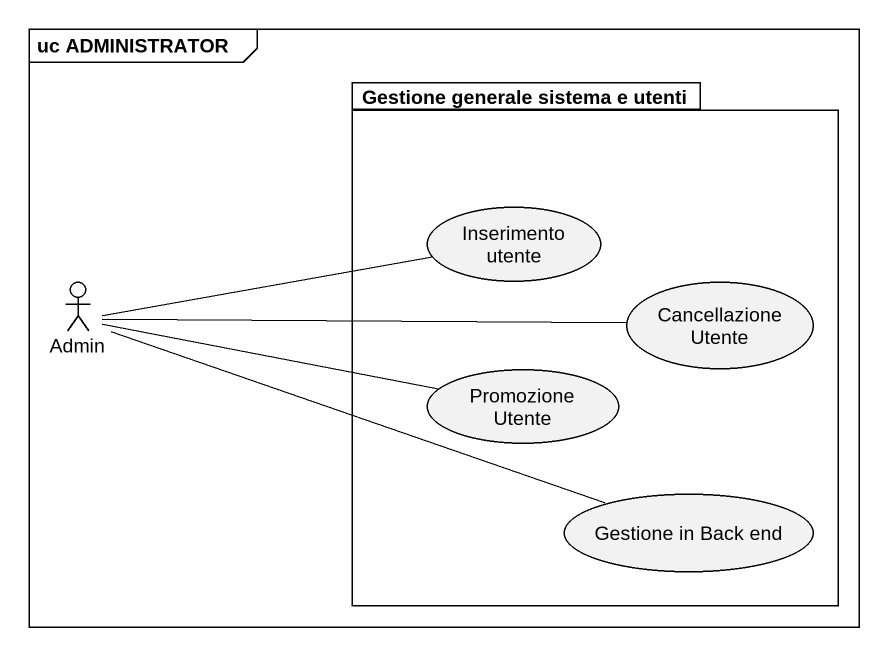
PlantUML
@startuml
mainframe uc ADMINISTRATOR
package "Gestione generale sistema e utenti" as Gestione_generale_sistema_e {
  usecase "Inserimento utente" as Inserimento_utente
  usecase "Cancellazione Utente" as Cancellazione_Utente
  usecase "Promozione Utente" as Promozione_Utente
  usecase "Gestione in Back end" as Gestione_in_Back_end
}
actor Admin
Admin -right- Inserimento_utente
Admin -right- Cancellazione_Utente
Admin -right- Promozione_Utente
Gestione_in_Back_end -left- Admin
@enduml
